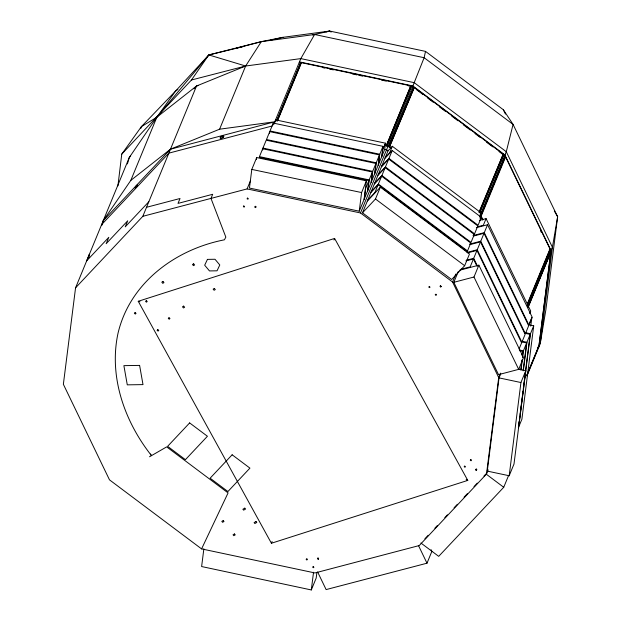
<?xml version="1.0" encoding="UTF-8"?>
<svg xmlns="http://www.w3.org/2000/svg" width="621" height="621" viewBox="0 0 621 621"><rect width="100%" height="100%" fill="white"/><g stroke="black" fill="none" stroke-linecap="round" stroke-linejoin="round"><path stroke-width="0.93" d="M117.92 185.881L121.763 154.117L141.394 126.63L175.533 91.108L208.819 54.935L261.309 41.646L283.005 37.314L329.658 31.05L425.509 51.38L503.359 109.754L513.078 124.417L557.635 216.721L545.851 309.895L540.216 343.724L526.918 375.984M177.909 89.432L175.533 91.108L156.834 117.222L129.269 157.524L75.56 287.834L63.365 384.29L109.49 479.847L201.584 548.902L314.963 572.95L419.253 545.548L486.507 474.033L487.974 470.477M89.036 257.141L89.401 254.261L86.692 260.828L108.807 237.315L106.168 243.704L127.716 220.797L125.225 226.844L148.823 201.755M364.061 199.481L366.413 180.843L256.683 157.571L251.8 169.417L249.448 188.054L359.233 211.194L384.702 149.397L385.486 143.187L275.755 119.907L274.047 124.068M203.859 548.84L201.623 566.546L311.3 589.95L316.182 578.104L316.889 572.515M256.45 159.434L256.683 157.571M262.722 149.964L262.962 148.085L266.215 140.191L375.946 163.463L374.642 173.81M269.506 133.515L269.747 131.629L379.478 154.908L378.166 165.256M273.03 124.961L273.271 123.074L383.002 146.346L381.69 156.702M299.322 62.224L300.649 62.504L300.548 63.28L276.865 120.746M301.162 63.412L301.255 62.636L410.776 85.861L386.262 145.873L410.776 85.861M311.3 589.95L313.535 572.244M359.233 211.194L361.593 192.557L366.413 180.843M364.333 198.821L365.637 188.466L368.897 180.571L259.167 157.299M367.585 190.926L368.897 180.571M367.857 190.267L369.169 179.911L372.421 172.017L262.691 148.745L259.438 156.639L369.169 179.911M371.11 182.372L372.421 172.017M371.381 181.712L372.693 171.357L375.946 163.463M374.913 173.158L376.217 162.803L379.478 154.908M378.437 164.596L379.749 154.249L383.002 146.346M381.962 156.042L382.746 149.832L385.486 143.187M389.367 146.308L388.296 145.508L387.946 146.23L386.867 145.997L386.968 145.221L411.381 85.993L412.709 86.272L413.78 87.08L388.824 146.89M388.195 146.284L388.296 145.508L386.968 145.221M411.381 85.993L386.867 145.997M412.165 86.847L412.709 86.272L412.608 87.049L412.841 85.946L299.462 61.898M486.507 474.033L498.71 377.576L500.542 373.128M518.512 369.13L525.808 370.683L514.002 464.034L509.181 475.748L487.275 471.098L499.028 377.879L500.767 373.648M520.817 369.79L522.036 360.164M522.517 356.314L523.13 351.502L519.381 350.71M520.965 370.093L522.308 359.505M522.548 357.58L523.402 350.849L526.655 342.947L521.974 341.954M509.181 475.748L520.926 382.528L525.808 370.683M523.123 370.861L526.655 342.947M523.394 370.201L526.926 342.287L530.179 334.393L524.566 333.205M530.753 326.157L531.855 317.502L529.457 323.316M518.372 427.745L518.62 425.82M518.861 423.895L519.226 421.007M519.474 419.082L519.839 416.194M520.08 414.269L522.998 391.176M523.247 389.251L523.612 386.363M523.852 384.438L524.823 376.737M525.071 374.812L530.179 334.393M533.711 325.839L530.45 333.733L518.644 427.085L521.904 419.191L533.711 325.839L529.03 324.845M540.216 343.724L552.418 247.267L557.635 216.721L554.297 210.993M425.509 51.38L424.127 57.714L414.199 82.655L360.49 212.964L452.577 282.019L498.71 377.576M101.898 225.276L103.233 220.703L130.798 180.4L156.834 117.222L208.819 54.935L242.958 46.676M127.414 163.921L129.269 157.524L130.589 156.119M140.796 128.454L141.394 126.63L156.834 117.222L196.523 86.008L245.637 66.02L300.82 58.607L414.199 82.655L506.286 151.71L552.418 247.267L528.052 306.378M333.974 240.024L334.603 238.433L138.242 301.286L271.408 543.251L467.768 480.398L334.603 238.433M271.408 543.251L272.099 541.504M137.179 185.749C138.312 182.698 133.065 189.91 135.828 187.581M75.56 287.834L142.814 216.318L196.523 86.008L198.386 85.519M130.798 180.4L170.488 149.187L219.593 129.199L245.637 66.02L261.309 41.646L314.606 34.489L329.658 31.05L331.148 32.098M223.475 137.031L223.312 136.053L221.278 136.589L220.439 137.264L220.602 138.242M269.747 131.629L266.487 139.531L376.217 162.803M273.271 123.074L270.019 130.977L379.749 154.249M142.814 216.318L247.104 188.916L250.41 180.905M274.125 123.369L300.82 58.607L314.606 34.489L424.127 57.714L513.078 124.417L506.286 151.71L480.382 214.563L480.926 215.673L480.08 215.898M276.601 120.854L300.649 62.504M277.207 120.986L301.255 62.636M277.471 120.878L300.797 64.297M389.188 146.005L413.78 87.08M367.368 200.979L380.363 187.162L469.484 253.997L464.663 265.71L451.669 279.52L362.485 212.824L388.009 150.895L392.34 146.292L481.469 213.119L479.754 217.272M414.277 87.452L389.32 147.255L414.277 87.452L503.227 154.148L479.179 212.498M392.34 146.292L389.6 152.937L385.268 157.54M467.24 251.583L378.111 184.748L374.859 192.65L367.64 200.319M378.383 184.088L381.636 176.193L470.765 243.021L467.512 250.923L378.383 184.088L371.164 191.765M381.907 175.533L385.167 167.639L474.289 234.466L471.036 242.369L381.907 175.533L374.688 183.211M378.22 174.656L385.439 166.979L388.692 159.085L477.821 225.912L474.56 233.814L473.249 235.204M388.963 158.425L392.216 150.523L481.345 217.358L478.092 225.252L388.963 158.425L381.744 166.102M362.485 212.824L375.48 199.007L380.363 187.162M479.001 212.188L503.227 154.148M479.862 211.676L503.724 154.52L505.339 156.445L480.926 215.673M479.676 212.871L503.724 154.52M452.577 282.019L455.884 274.008M504.376 158.06L480.328 216.411L481.166 216.186L505.579 156.958L504.741 157.175M459.633 270.22L478.869 265.167L523.511 357.649L518.682 369.363L498.531 374.657L453.835 282.307L458.368 271.307M479.365 220.377L486.08 218.608L483.34 225.26L477.464 226.805M465.975 260.921L473.443 258.965L470.182 266.859L460.86 269.312M477.502 266.161L473.707 258.305L476.967 250.41L467.636 252.856M480.491 241.856L525.133 334.339L521.881 342.233L477.238 249.751L480.491 241.856L470.229 244.55M484.015 233.294L528.657 325.777L525.405 333.679L480.763 241.196L484.015 233.294L473.761 235.996M487.547 224.74L532.189 317.222L528.929 325.125L484.287 232.642L487.547 224.74L476.354 227.682M518.682 369.363L473.986 277.013L478.869 265.167M527.679 303.032L549.546 249.991L550.385 249.774L550.78 252.01L528.192 306.821M527.182 304.958L550.136 249.262L505.579 156.958M527.431 305.47L550.385 249.774M528.122 307.341L550.718 252.53L538.935 345.703L526.911 374.874M529.69 313.589L530.722 311.09L486.08 218.608M317.618 571.964L326.126 589.585L427 563.2L431.882 551.355L431.075 549.678M519.078 349.033L521.609 342.893L476.967 250.41M521.679 355.018L523.13 351.502M487.275 471.098L487.966 469.429M526.841 375.394L538.865 346.223L537.941 348.179M420.906 543.01L438.698 556.354L503.732 487.275L508.615 475.43M387.815 146.556L388.156 145.834L391.253 148.155M201.584 548.902L228.07 492.911L166.669 446.879L149.521 456.769M137.249 185.64L135.751 187.658M191.47 79.993L208.819 54.935L245.637 66.02L191.47 79.993L121.763 154.117M136.038 186.525L137.489 184.988M193.892 88.811L196.523 86.008M103.233 220.703L170.488 149.187L274.777 121.786L219.593 129.199M101.603 224.655L168.858 153.139L272.215 125.978M384.997 158.2L392.216 150.523M381.473 166.754L388.692 159.085M377.948 175.308L385.167 167.639M374.424 183.87L381.636 176.193M370.892 192.425L378.111 184.748M480.235 214.439L481.469 213.119M480.033 218.755L481.345 217.358M424.888 538.787L428.203 535.263M434.84 528.215L437.495 525.389M444.799 517.642L447.454 514.817M454.083 507.768L457.405 504.244M464.042 497.196L467.357 493.672M473.994 486.623L477.316 483.099M483.945 476.051L485.94 473.939L503.732 487.275M222.636 137.707L223.614 136.985L223.902 136.286L223.436 135.906L221.192 136.496L219.981 137.94L221.534 138.165M221.48 138.235L222.691 137.73M236.438 48.197L261.309 41.646M312.743 34.978L314.606 34.489M325.909 32.036L329.658 31.05M146.533 207.298L180.036 198.495L178.01 203.393L212.685 194.288L210.985 198.41L225.842 237.121L224.422 239.815C175.316 249.401 129.944 282.803 118.029 333.205C108.613 376.637 124.565 421.535 151.501 455.628L150.429 454.036M504.795 155.328L503.957 155.545L504.935 155.002L551.06 250.558L538.857 347.015L537.809 347.155M473.093 235.576L484.287 232.642M469.569 244.138L480.763 241.196M466.976 252.444L477.238 249.751M466.247 260.269L473.707 258.305M549.298 249.479L550.136 249.262M550.222 250.775L551.06 250.558L550.144 250.364M453.835 282.307L473.986 277.013M269.033 40.582L283.005 37.314M251.8 169.417L361.593 192.557M299.361 62.674L301.255 63.07M322.982 67.681L324.876 68.085M329.596 69.086L333.376 69.886M352.27 73.891L356.997 74.9M358.884 75.296L362.664 76.096M381.566 80.109L386.285 81.11M408.02 85.721L412.74 86.723M384.469 144.693L386.363 145.097M384.376 145.035L388.156 145.834M384.702 149.397L386.526 149.785L388.009 150.895M262.962 148.085L372.693 171.357M247.104 188.916L360.49 212.964M524.838 332.546L530.45 333.733M522.245 341.294L526.926 342.287M519.653 350.05L523.402 350.849M499.028 377.879L520.926 382.528M138.242 301.286L139.95 301.775M137.575 185.221L135.937 186.44L135.254 188.085M466.185 479.575L467.768 480.398M375.48 199.007L464.663 265.71M413.85 87.677L412.297 86.521L412.841 85.946L504.935 155.002L504.392 155.576L498.973 151.516M416.171 89.424L423.134 94.64M427.776 98.126L433.194 102.186M439.389 106.828L445.575 111.469M451.77 116.111L457.956 120.753M463.375 124.821L470.338 130.045M474.987 133.523L480.398 137.583M486.592 142.225L492.787 146.867M389.864 146.68L391.409 147.845M385.439 166.979L474.56 233.814M503.359 109.754L505.455 114.101M540.573 230.795L541.411 232.533M481.166 216.186L482.851 219.671M480.25 214.889L482.765 220.098M473.443 258.965L476.812 265.943M418.492 545.58L427 563.2M207.445 259.384L204.682 265.214L209.479 270.927L217.04 270.81L219.795 264.981L214.998 259.267L207.445 259.384M243.704 206.009L243.37 206.708L244.224 207.096L244.558 206.397L243.704 206.009M247.43 198.122L247.096 198.829L247.95 199.217L248.284 198.51L247.43 198.122M254.92 207.003L255.666 207.624L254.92 207.003M255.247 206.304L255.992 206.925L255.247 206.304M135.075 312.604L134.377 313.349L135.339 314.071L136.038 313.326L135.075 312.604M146.269 300.704L145.562 301.457L146.525 302.179L147.231 301.426L146.269 300.704M157.812 329.65L157.105 330.395L158.068 331.117L158.774 330.372L157.812 329.65M168.997 317.75L168.291 318.503L169.261 319.225L169.96 318.472L168.997 317.75M189.638 422.917L167.623 446.328L185.415 459.672L207.43 436.26L189.638 422.917M232.138 454.789L210.123 478.193L227.915 491.537L249.929 468.125L232.138 454.789M464.725 466.123L464.182 466.697L464.927 467.256L465.471 466.682L464.725 466.123M470.819 459.641L470.283 460.215L471.021 460.774L471.564 460.2L470.819 459.641M475.663 469.608L476.222 470.353L475.663 469.608M476.206 469.026L476.765 469.779L476.206 469.026M162.997 281.499L161.809 282.19L162.764 283.331L163.96 282.648L162.997 281.499M193.659 263.824L192.471 264.507L193.426 265.648L194.621 264.965L193.659 263.824M183.669 306.122L182.481 306.813L183.443 307.954L184.631 307.271L183.669 306.122M214.338 288.447L213.143 289.13L214.105 290.271L215.293 289.588L214.338 288.447M429.453 286.529L428.738 286.949L429.313 287.632L430.027 287.22L429.453 286.529M440.638 285.637L440.118 286.281L440.638 285.637M441.213 286.328L440.693 286.964L441.213 286.328M435.934 294.253L435.22 294.665L435.795 295.355L436.516 294.944L435.934 294.253M223.234 520.577L221.806 521.399L222.574 522.315L224.002 521.485L223.234 520.577M244.783 508.149L242.881 509.251L243.642 510.159L245.551 509.065L244.783 508.149M234.466 533.951L233.038 534.774L233.806 535.69L235.235 534.86L234.466 533.951M256.015 521.524L254.105 522.626L254.874 523.534L256.784 522.44L256.015 521.524M306.859 558.884L306.145 559.296L306.72 559.987L307.434 559.575L306.859 558.884M318.045 557.992L317.525 558.636L318.045 557.992M318.62 558.675L318.099 559.319L318.62 558.675M313.341 566.608L312.627 567.02L313.201 567.71L313.916 567.299L313.341 566.608M139.609 365.404L123.889 365.645L127.282 384.849L143.001 384.609L139.609 365.404"/></g></svg>
